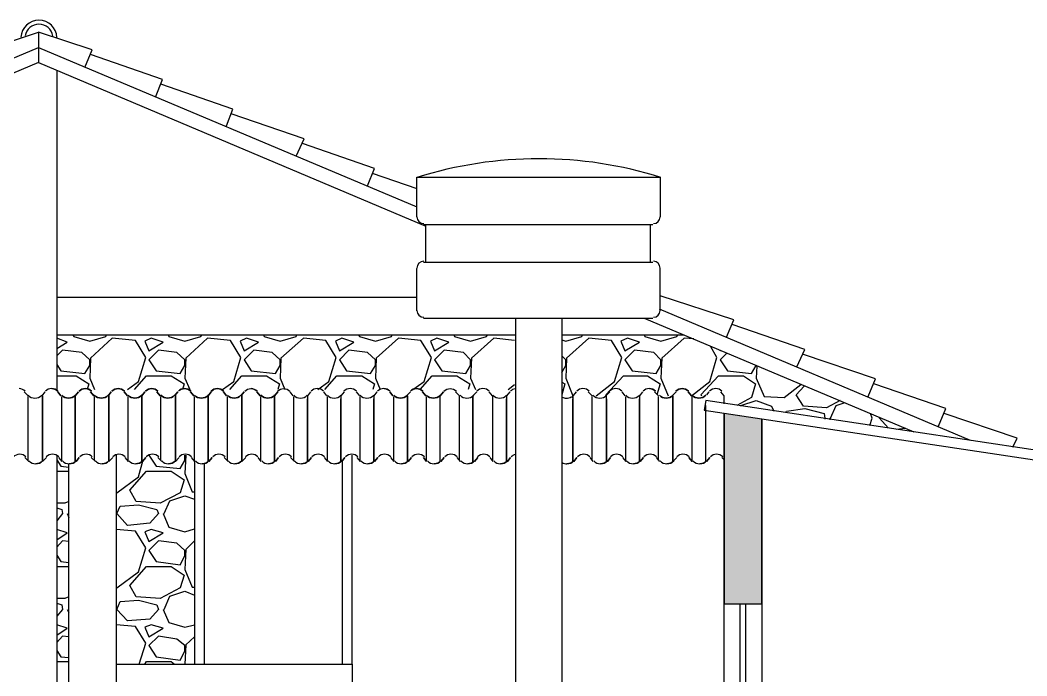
# Model space of a CAD drawing. Header units: millimetres. Extents: x -83523 to -66579, y -10485 to -2954.
# Drawn here: x -77650 to -72279, y -6448 to -2954 of the extents above; entities that cross this region are included whole.
import ezdxf

# ---------------------------------------------------------------- set-up
doc = ezdxf.new("R2010")
doc.units = ezdxf.units.MM
for name, color, linetype, lineweight in [('A-ALV-___-___-EXI', 250, 'Continuous', 35), ('A-BAS-___-___-EXI', 250, 'Continuous', 25), ('A-CDA-___-___-EXI', 250, 'Continuous', 25), ('A-COB-___-___-EXI', 250, 'Continuous', 25), ('A-PIL-___-___-EXI', 250, 'Continuous', 25), ('A-POR-___-___-EXI', 250, 'Continuous', 25)]:
    doc.layers.add(name, color=color, linetype=linetype, lineweight=lineweight)

msp = doc.modelspace()

# ---------------------------------------------------------------- hatches: boundary and pattern name
at = {"layer": 'A-ALV-___-___-EXI'}
h = msp.add_hatch(color=11, dxfattribs=at)
h.paths.add_polyline_path([(-69592, -7695.9), (-69592, -6893.5), (-69792.6, -6893.5), (-69792.6, -7695.9)])
h.paths.add_polyline_path([(-73894.3, -6065.4), (-73693.7, -6065.4), (-73693.7, -5079.5), (-73894.3, -5049.6)])
h.paths.add_polyline_path([(-69592, -5941.7), (-69592, -5694.1), (-69792.6, -5664.2), (-69792.6, -5941.7)])

# ---------------------------------------------------------------- linework, layer by layer
at = {"layer": 'A-ALV-___-___-EXI', "lineweight": 25}
for p, q in [((-74615.6, -4648.4), (-74735.1, -4755.1)), ((-74496.1, -4661.2), (-74615.6, -4648.4)), ((-74440.6, -4750.8), (-74496.1, -4661.2)), ((-74735.1, -4755.1), (-74739.4, -4861.8)), ((-74479, -4878.9), (-74440.6, -4750.8)), ((-74739.4, -4861.8), (-74701, -4955.7)), ((-74577.2, -4955.7), (-74479, -4878.9)), ((-75046.7, -4921.6), (-75012.5, -4896)), ((-72925.4, -5130.7), (-72976.6, -5135)), ((-77453.9, -5356.9), (-77389.9, -5356.9)), ((-77398.4, -5583.1), (-77389.9, -5604.5)), ((-77389.9, -5583.1), (-77389.9, -5578.9)), ((-77453.9, -5864.8), (-77389.9, -5864.8)), ((-77398.4, -6095.3), (-77389.9, -6112.4)), ((-77389.9, -6095.3), (-77389.9, -6086.8)), ((-77453.9, -6372.7), (-77389.9, -6372.7)), ((-77138.1, -6385.5), (-75879, -6385.5))]:
    msp.add_line(p, q, dxfattribs=at)
at = {"layer": 'A-ALV-___-___-EXI'}
msp.add_line((-73693.7, -6065.4), (-73693.7, -5079.5), dxfattribs=at)
at = {"layer": 'A-ALV-___-___-EXI', "lineweight": 25}
for points in [[(-77453.9, -4703.9), (-77398.4, -4669.8), (-77453.9, -4648.4)], [(-77368.6, -4631.3), (-77364.3, -4639.9), (-77278.9, -4665.5), (-77193.6, -4639.9), (-77189.3, -4631.3)], [(-77078.3, -4921.6), (-77018.6, -4878.9), (-76980.2, -4750.8), (-77035.6, -4661.2), (-77159.4, -4648.4), (-77274.7, -4755.1), (-77278.9, -4861.8), (-77253.3, -4921.6)], [(-76860.6, -4631.3), (-76856.4, -4639.9), (-76771, -4665.5), (-76685.7, -4639.9), (-76681.4, -4631.3)], [(-76570.4, -4921.6), (-76510.7, -4878.9), (-76472.2, -4750.8), (-76527.7, -4661.2), (-76651.5, -4648.4), (-76766.7, -4755.1), (-76771, -4861.8), (-76745.4, -4921.6)], [(-76352.7, -4631.3), (-76348.5, -4639.9), (-76263.1, -4665.5), (-76177.7, -4639.9), (-76173.5, -4631.3)], [(-76062.5, -4921.6), (-76002.7, -4878.9), (-75964.3, -4750.8), (-76019.8, -4661.2), (-76139.3, -4648.4), (-76258.8, -4755.1), (-76263.1, -4861.8), (-76237.5, -4921.6)], [(-75844.8, -4631.3), (-75840.6, -4639.9), (-75755.2, -4665.5), (-75669.8, -4639.9), (-75665.6, -4631.3)], [(-75554.6, -4921.6), (-75494.8, -4878.9), (-75456.4, -4750.8), (-75511.9, -4661.2), (-75631.4, -4648.4), (-75750.9, -4755.1), (-75755.2, -4861.8), (-75729.6, -4921.6)], [(-75336.9, -4631.3), (-75332.6, -4639.9), (-75247.3, -4665.5), (-75161.9, -4639.9), (-75157.7, -4631.3)], [(-75012.5, -4661.2), (-75123.5, -4648.4), (-75243, -4755.1), (-75247.3, -4861.8), (-75221.7, -4921.6)], [(-74760.7, -4656.9), (-74739.4, -4665.5), (-74654, -4639.9), (-74649.7, -4631.3)], [(-74321.1, -4631.3), (-74316.8, -4639.9), (-74231.5, -4665.5), (-74146.1, -4639.9), (-74141.8, -4631.3)], [(-74056.5, -4652.7), (-74107.7, -4648.4), (-74227.2, -4755.1), (-74231.5, -4861.8), (-74193, -4955.7)], [(-77453.9, -4789.3), (-77432.6, -4823.4), (-77304.5, -4836.2), (-77278.9, -4793.5), (-77278.9, -4763.7), (-77321.6, -4725.2), (-77424, -4712.4), (-77453.9, -4742.3)], [(-74069.3, -4955.7), (-74086.3, -4934.4), (-74069.3, -4955.7), (-73971.1, -4878.9), (-73932.7, -4750.8), (-73966.9, -4690.9)], [(-74760.7, -4831.9), (-74739.4, -4793.5), (-74739.4, -4763.7), (-74760.7, -4742.3)], [(-73881.5, -4729.5), (-73915.6, -4763.7), (-73877.2, -4823.4), (-73749.2, -4836.2), (-73723.5, -4793.5)], [(-73719.3, -4797.8), (-73723.5, -4861.8), (-73680.9, -4960), (-73574.2, -4964.3), (-73484.5, -4896)], [(-77453.9, -4849), (-77351.5, -4849), (-77283.2, -4891.7), (-77291.7, -4921.6)], [(-77039.9, -4921.6), (-76975.9, -4849), (-76843.6, -4849), (-76775.3, -4891.7), (-76783.8, -4921.6)], [(-76532, -4921.6), (-76468, -4849), (-76335.7, -4849), (-76267.4, -4891.7), (-76275.9, -4921.6)], [(-76024.1, -4921.6), (-75960.1, -4849), (-75827.8, -4849), (-75759.5, -4891.7), (-75768, -4921.6)], [(-75516.2, -4921.6), (-75452.2, -4849), (-75319.8, -4849), (-75251.6, -4891.7), (-75260.1, -4921.6)], [(-74760.7, -4883.2), (-74743.6, -4891.7), (-74760.7, -4951.4)], [(-74521.7, -4972.8), (-74521.7, -5305.7), (-74521.7, -4955.7), (-74526, -4951.4), (-74432.1, -4849), (-74304, -4849), (-74235.7, -4891.7), (-74252.8, -4951.4)], [(-74013.8, -4955.7), (-74018.1, -4951.4), (-73924.2, -4849), (-73791.8, -4849), (-73727.8, -4891.7), (-73749.2, -4964.3), (-73826, -5006.9)], [(-73275.4, -4981.3), (-73348, -5019.7), (-73471.7, -5011.2), (-73510.1, -4951.4), (-73467.5, -4904.5)], [(-73804.6, -5011.2), (-73804.6, -5006.9), (-73723.5, -4981.3), (-73642.5, -5011.2), (-73629.6, -5036.8)], [(-73326.6, -5075.2), (-73296.7, -5006.9), (-73254.1, -4994.1)], [(-73565.7, -5045.5), (-73561.4, -5036.8), (-73463.2, -5024), (-73360.8, -5049.6), (-73356.5, -5075.2), (-73356.5, -5079.5)], [(-73894.3, -6065.4), (-73894.3, -5049.6), (-73894.3, -6065.4), (-73693.7, -6065.4), (-73693.7, -5079.5), (-73894.3, -5049.6)], [(-73117.5, -5113.6), (-73104.7, -5075.2), (-73113.2, -5049.6)], [(-73019.3, -5126.4), (-73066.3, -5075.2), (-73066.3, -5071)], [(-77453.9, -5297.2), (-77432.6, -5331.3), (-77389.9, -5335.6)], [(-77138.1, -5472.2), (-77133.8, -5472.2), (-77018.6, -5386.8), (-76993, -5297.2)], [(-76963.1, -5271.6), (-76924.7, -5331.3), (-76796.6, -5344.1), (-76771, -5301.4), (-76771, -5271.6)], [(-76766.7, -5271.6), (-76771, -5369.7), (-76732.6, -5467.9), (-76719.8, -5467.9)], [(-77389.9, -5519.1), (-77411.2, -5527.7), (-77453.9, -5527.7)], [(-76882, -5583.1), (-76852.1, -5514.8), (-76771, -5489.2), (-76719.8, -5506.3)], [(-77453.9, -5553.3), (-77428.3, -5561.8), (-77424, -5583.1), (-77453.9, -5621.5)], [(-76886.3, -5583.1), (-76856.4, -5655.7), (-76771, -5681.3), (-76719.8, -5664.2)], [(-77453.9, -5724), (-77398.4, -5685.6), (-77453.9, -5668.5)], [(-77138.1, -5980.1), (-77133.8, -5980.1), (-77018.6, -5894.7), (-76980.2, -5766.7), (-77035.6, -5677), (-77138.1, -5668.5)], [(-77389.9, -5732.5), (-77424, -5728.3), (-77453.9, -5762.4)], [(-76719.8, -5728.3), (-76766.7, -5775.2), (-76771, -5881.9), (-76732.6, -5975.8), (-76719.8, -5975.8)], [(-77453.9, -5805.1), (-77432.6, -5839.2), (-77389.9, -5843.5)], [(-76882, -6095.3), (-76852.1, -6022.8), (-76771, -5997.1), (-76719.8, -6018.5)], [(-77389.9, -6027), (-77411.2, -6035.6), (-77453.9, -6035.6)], [(-77453.9, -6061.2), (-77428.3, -6069.7), (-77424, -6095.3), (-77453.9, -6129.5)], [(-76886.3, -6095.3), (-76856.4, -6163.6), (-76771, -6189.2), (-76719.8, -6176.4)], [(-77453.9, -6231.9), (-77398.4, -6193.5), (-77453.9, -6176.4)], [(-77014.3, -6385.5), (-76980.2, -6274.6), (-77035.6, -6184.9), (-77138.1, -6176.4)], [(-77389.9, -6240.4), (-77424, -6236.2), (-77453.9, -6270.3)], [(-76719.8, -6240.4), (-76766.7, -6283.1), (-76771, -6385.5)], [(-77453.9, -6313), (-77432.6, -6347.1), (-77389.9, -6351.4)], [(-76984.4, -6385.5), (-76975.9, -6372.7), (-76843.6, -6372.7), (-76826.5, -6385.5)]]:
    msp.add_lwpolyline(points, dxfattribs=at)
for points in [[(-76984.4, -4665.5), (-76963.1, -4716.7), (-76886.3, -4669.8), (-76950.3, -4648.4)], [(-76476.5, -4665.5), (-76455.2, -4716.7), (-76378.3, -4669.8), (-76442.4, -4648.4)], [(-75968.6, -4665.5), (-75947.3, -4716.7), (-75870.4, -4669.8), (-75934.5, -4648.4)], [(-75460.7, -4665.5), (-75439.3, -4716.7), (-75362.5, -4669.8), (-75426.5, -4648.4)], [(-74444.9, -4665.5), (-74423.5, -4716.7), (-74346.7, -4669.8), (-74410.7, -4648.4)], [(-76813.7, -4725.2), (-76911.9, -4712.4), (-76963.1, -4763.7), (-76924.7, -4823.4), (-76796.6, -4836.2), (-76771, -4793.5), (-76771, -4763.7)], [(-76305.8, -4725.2), (-76404, -4712.4), (-76455.2, -4763.7), (-76416.8, -4823.4), (-76288.7, -4836.2), (-76263.1, -4793.5), (-76263.1, -4763.7)], [(-75797.9, -4725.2), (-75896, -4712.4), (-75947.3, -4763.7), (-75908.8, -4823.4), (-75780.8, -4836.2), (-75755.2, -4793.5), (-75755.2, -4763.7)], [(-75285.7, -4725.2), (-75388.1, -4712.4), (-75439.3, -4763.7), (-75400.9, -4823.4), (-75272.9, -4836.2), (-75247.3, -4793.5), (-75247.3, -4763.7)], [(-74269.9, -4725.2), (-74372.3, -4712.4), (-74423.5, -4763.7), (-74385.1, -4823.4), (-74257.1, -4836.2), (-74231.5, -4793.5), (-74231.5, -4763.7)], [(-77065.5, -5459.4), (-76975.9, -5356.9), (-76843.6, -5356.9), (-76775.3, -5403.9), (-76796.6, -5472.2), (-76903.3, -5527.7), (-77031.4, -5519.1)], [(-77018.6, -5536.2), (-76920.4, -5561.8), (-76911.9, -5583.1), (-76958.8, -5634.4), (-77078.3, -5647.2), (-77133.8, -5583.1), (-77116.7, -5544.7)], [(-76984.4, -5681.3), (-76963.1, -5732.5), (-76886.3, -5685.6), (-76950.3, -5668.5)], [(-76813.7, -5741.1), (-76911.9, -5728.3), (-76963.1, -5779.5), (-76924.7, -5839.2), (-76796.6, -5856.3), (-76771, -5809.3), (-76771, -5779.5)], [(-77065.5, -5967.3), (-76975.9, -5864.8), (-76843.6, -5864.8), (-76775.3, -5911.8), (-76796.6, -5980.1), (-76903.3, -6035.6), (-77031.4, -6027)], [(-77018.6, -6044.1), (-76920.4, -6069.7), (-76911.9, -6095.3), (-76958.8, -6146.5), (-77078.3, -6155.1), (-77133.8, -6095.3), (-77116.7, -6052.6)], [(-76984.4, -6189.2), (-76963.1, -6240.4), (-76886.3, -6193.5), (-76950.3, -6176.4)], [(-76813.7, -6253.2), (-76911.9, -6236.2), (-76963.1, -6287.4), (-76924.7, -6347.1), (-76796.6, -6364.2), (-76771, -6317.3), (-76771, -6287.4)]]:
    msp.add_lwpolyline(points, close=True, dxfattribs=at)
at = {"layer": 'A-BAS-___-___-EXI'}
msp.add_lwpolyline([(-75879, -6385.5), (-75879, -7695.9), (-80522.7, -7973.3), (-82520.2, -7973.3), (-82520.2, -8173.9), (-83523.2, -8173.9), (-83523.2, -9226.9), (-66578.6, -9226.9), (-66578.6, -8826.9), (-69592, -8826.9), (-69592, -7695.9), (-75879, -7695.9)], dxfattribs=at)
at = {"layer": 'A-CDA-___-___-EXI', "lineweight": 25}
for p, q in [((-75499.1, -4042.3), (-74274.1, -4042.3)), ((-75486.3, -4242.9), (-75486.3, -4042.3)), ((-74286.9, -4242.9), (-74286.9, -4042.3)), ((-75533.2, -4503.3), (-75533.2, -4277.1)), ((-75499.1, -4242.9), (-74274.1, -4242.9)), ((-74235.7, -4503.3), (-74235.7, -4277.1)), ((-75499.1, -4541.7), (-74274.1, -4541.7)), ((-75008.3, -4541.7), (-75008.3, -7695.9)), ((-74760.7, -4541.7), (-74760.7, -7695.9))]:
    msp.add_line(p, q, dxfattribs=at)
msp.add_lwpolyline([(-75533.2, -4003.9), (-75533.2, -3790.5), (-74235.7, -3790.5), (-74235.7, -4003.9)], dxfattribs=at)
for points in [[(-74231.4, -3792.3), (-74655, -3659), (-75109.5, -3659), (-75533.2, -3792.3)], [(-75533.2, -4001.8), (-75533.2, -4021.8), (-75517, -4038.1), (-75497, -4038.1)], [(-74272, -4038.1), (-74252, -4038.1), (-74235.7, -4021.8), (-74235.7, -4001.8)], [(-75497, -4238.7), (-75517, -4238.7), (-75533.2, -4254.9), (-75533.2, -4274.9)], [(-74235.7, -4274.9), (-74235.7, -4254.9), (-74252, -4238.7), (-74272, -4238.7)], [(-75533.2, -4501.2), (-75533.2, -4521.2), (-75517, -4537.4), (-75497, -4537.4)], [(-74272, -4537.4), (-74252, -4537.4), (-74235.7, -4521.2), (-74235.7, -4501.2)]]:
    msp.add_open_spline(points, degree=3, dxfattribs=at)
at = {"layer": 'A-COB-___-___-EXI', "lineweight": 25}
for p, q in [((-77552.1, -3180.2), (-75486.3, -4050.9)), ((-75772.3, -3769.2), (-75533.2, -3850.3)), ((-77453.9, -4430.7), (-75533.2, -4430.7)), ((-72579.7, -5194.7), (-74240, -4494.8)), ((-74321.1, -4541.7), (-72882.7, -5147.8)), ((-77453.9, -4631.3), (-75008.3, -4631.3)), ((-74760.7, -4631.3), (-74107.7, -4631.3)), ((-77628.9, -4934.4), (-77607.6, -4955.7)), ((-77517.9, -4934.4), (-77535, -4955.7)), ((-77163.7, -4934.4), (-77180.8, -4955.7)), ((-77095.4, -4934.4), (-77078.3, -4955.7)), ((-76984.4, -4934.4), (-77001.5, -4955.7)), ((-76920.4, -4934.4), (-76903.3, -4955.7)), ((-76809.4, -4934.4), (-76826.5, -4955.7)), ((-76741.1, -4934.4), (-76724.1, -4955.7)), ((-76647.2, -4955.7), (-76630.2, -4934.4)), ((-76211.9, -4934.4), (-76194.8, -4955.7)), ((-76032.6, -4934.4), (-76015.5, -4955.7)), ((-75857.6, -4934.4), (-75840.6, -4955.7)), ((-75149.1, -4934.4), (-75132, -4955.7)), ((-74683.9, -4934.4), (-74709.5, -4964.3)), ((-74619.9, -4934.4), (-74598.5, -4955.7)), ((-74504.6, -4934.4), (-74526, -4955.7)), ((-74440.6, -4934.4), (-74423.5, -4955.7)), ((-73975.4, -4934.4), (-73988.2, -4951.4)), ((-77607.6, -5301.4), (-77607.6, -4960)), ((-77530.7, -4955.7), (-77530.7, -5305.7)), ((-77428.3, -5301.4), (-77428.3, -4960)), ((-77355.8, -5305.7), (-77355.8, -4955.7)), ((-77253.3, -5301.4), (-77253.3, -4960)), ((-77074.1, -5301.4), (-77074.1, -4960)), ((-76899.1, -5301.4), (-76899.1, -4960)), ((-76719.8, -5301.4), (-76719.8, -4960)), ((-76544.8, -5301.4), (-76544.8, -4960)), ((-76365.5, -5301.4), (-76365.5, -4960)), ((-76190.5, -5301.4), (-76190.5, -4960)), ((-76011.3, -5301.4), (-76011.3, -4960)), ((-75836.3, -5301.4), (-75836.3, -4960)), ((-75657, -5301.4), (-75657, -4960)), ((-75482, -5301.4), (-75482, -4960)), ((-75409.5, -5305.7), (-75409.5, -4955.7)), ((-75127.8, -5301.4), (-75127.8, -4955.7)), ((-74701, -4955.7), (-74701, -5305.7)), ((-74701, -5305.7), (-74701, -4972.8)), ((-74598.5, -5301.4), (-74598.5, -4960)), ((-74419.3, -5301.4), (-74419.3, -4960)), ((-74244.3, -5301.4), (-74244.3, -4960)), ((-74065, -5301.4), (-74065, -4960)), ((-73992.4, -5305.7), (-73992.4, -5006.9)), ((-73330.9, -5075.2), (-73330.9, -5083.8)), ((-77624.6, -5284.4), (-77603.3, -5305.7)), ((-77445.4, -5284.4), (-77428.3, -5305.7)), ((-77270.4, -5284.4), (-77249, -5305.7)), ((-77091.1, -5284.4), (-77074.1, -5305.7)), ((-76916.1, -5284.4), (-76894.8, -5305.7)), ((-76561.9, -5284.4), (-76540.5, -5305.7)), ((-76382.6, -5284.4), (-76365.5, -5305.7)), ((-76207.6, -5284.4), (-76186.3, -5305.7)), ((-76028.4, -5284.4), (-76011.3, -5305.7)), ((-75853.4, -5284.4), (-75836.3, -5305.7)), ((-75674.1, -5284.4), (-75657, -5305.7)), ((-75319.8, -5284.4), (-75302.8, -5305.7)), ((-75144.8, -5284.4), (-75127.8, -5305.7)), ((-74611.3, -5284.4), (-74594.3, -5305.7)), ((-74436.3, -5284.4), (-74419.3, -5305.7)), ((-74257.1, -5284.4), (-74240, -5305.7)), ((-73907.1, -5284.4), (-73894.3, -5297.2))]:
    msp.add_line(p, q, dxfattribs=at)
for points in [[(-77799.6, -3205.8), (-77838.1, -3111.9), (-77552.1, -3018), (-77552.1, -3099.1), (-77552.1, -3180.2), (-81192.8, -4716.7), (-81222.7, -4644.1)], [(-77304.5, -3205.8), (-77266.1, -3111.9), (-77552.1, -3018)], [(-80842.8, -4413.7), (-81261.1, -4550.2), (-81222.7, -4644.1), (-77552.1, -3099.1), (-75533.2, -3948.4)], [(-76928.9, -3363.7), (-76890.5, -3269.8), (-77274.7, -3137.5)], [(-76549.1, -3517.4), (-76514.9, -3427.7), (-76899.1, -3295.4)], [(-76177.7, -3679.5), (-76135.1, -3585.6), (-76523.5, -3453.3)], [(-75797.9, -3837.5), (-75759.5, -3743.6), (-76143.6, -3611.3)], [(-73881.5, -4644.1), (-73843.1, -4550.2), (-74235.7, -4422.2)], [(-73505.9, -4802.1), (-73463.2, -4708.2), (-73851.6, -4575.9)], [(-73915.6, -4712.6), (-73915.6, -4716.7), (-73911.3, -4712.4)], [(-73126, -4960), (-73087.6, -4866.1), (-73476, -4733.8)], [(-77274.7, -4934.4), (-77257.6, -4955.7), (-77274.7, -4934.4), (-77253.3, -4955.7)], [(-76293, -4955.7), (-76275.9, -4934.4), (-76293, -4955.7), (-76293, -5305.7), (-76293, -4951.4)], [(-76100.9, -4934.4), (-76118, -4955.7), (-76118, -5305.7), (-76118, -4972.8)], [(-75921.7, -4934.4), (-75938.7, -4955.7), (-75938.7, -5305.7), (-75938.7, -4972.8)], [(-75746.7, -4934.4), (-75763.7, -4955.7), (-75763.7, -5305.7), (-75763.7, -4972.8)], [(-75307, -5301.4), (-75307, -4955.7), (-75328.4, -4934.4)], [(-75234.5, -4955.7), (-75234.5, -5310), (-75234.5, -4955.7), (-75213.1, -4934.4)], [(-75038.1, -4934.4), (-75055.2, -4955.7), (-75055.2, -5310), (-75055.2, -4972.8)], [(-74329.6, -4934.4), (-74346.7, -4955.7), (-74346.7, -5305.7), (-74346.7, -4972.8)], [(-73894.3, -4998.4), (-73894.3, -4968.5), (-73894.3, -4955.7), (-73911.3, -4934.4)], [(-72750.4, -5117.9), (-72712, -5024), (-73096.1, -4891.7)], [(-72353.5, -5228.9), (-72332.1, -5181.9), (-72720.5, -5049.6)]]:
    msp.add_lwpolyline(points, dxfattribs=at)
for points in [[(-77449.7, -4934.4), (-77432.6, -4955.7)], [(-77338.7, -4934.4), (-77355.8, -4955.7)], [(-77163.7, -4934.4), (-77180.8, -4955.7)], [(-77095.4, -4934.4), (-77078.3, -4955.7)], [(-76984.4, -4934.4), (-77001.5, -4955.7)], [(-76920.4, -4934.4), (-76903.3, -4955.7)], [(-76809.4, -4934.4), (-76826.5, -4955.7)], [(-76741.1, -4934.4), (-76724.1, -4955.7)], [(-76647.2, -4955.7), (-76630.2, -4934.4)], [(-76566.1, -4934.4), (-76549.1, -4955.7)], [(-76455.2, -4934.4), (-76472.2, -4955.7)], [(-76386.9, -4934.4), (-76369.8, -4955.7)], [(-75678.4, -4934.4), (-75661.3, -4955.7)], [(-75567.4, -4934.4), (-75588.7, -4955.7)], [(-75503.4, -4934.4), (-75486.3, -4955.7)], [(-75392.4, -4934.4), (-75409.5, -4955.7)], [(-74265.6, -4934.4), (-74244.3, -4955.7)], [(-74150.4, -4934.4), (-74171.7, -4955.7)], [(-77530.7, -4955.7), (-77530.7, -5305.7)], [(-77355.8, -5305.7), (-77355.8, -4955.7)], [(-77176.5, -5305.7), (-77155.1, -5284.4), (-77176.5, -5305.7), (-77176.5, -4951.4)], [(-77001.5, -5305.7), (-77001.5, -4951.4)], [(-76822.2, -5305.7), (-76800.9, -5284.4), (-76822.2, -5305.7), (-76822.2, -4951.4)], [(-76647.2, -5305.7), (-76647.2, -4951.4)], [(-76468, -5305.7), (-76446.6, -5284.4), (-76468, -5305.7), (-76468, -4951.4)], [(-75584.5, -5305.7), (-75584.5, -4955.7)], [(-74167.4, -5305.7), (-74146.1, -5284.4), (-74167.4, -5305.7), (-74167.4, -4955.7)], [(-69399.9, -5724), (-69391.4, -5672.8), (-73992.4, -4981.3), (-74001, -5032.5)], [(-77509.4, -5284.4), (-77530.7, -5305.7)], [(-77334.4, -5284.4), (-77351.5, -5305.7)], [(-76980.2, -5284.4), (-76997.2, -5305.7)], [(-76625.9, -5284.4), (-76643, -5305.7)], [(-76271.6, -5284.4), (-76288.7, -5305.7)], [(-76096.6, -5284.4), (-76113.7, -5305.7)], [(-75917.4, -5284.4), (-75934.5, -5305.7)], [(-75742.4, -5284.4), (-75759.5, -5305.7)], [(-75563.1, -5284.4), (-75580.2, -5305.7)], [(-75499.1, -5284.4), (-75482, -5305.7)], [(-75388.1, -5284.4), (-75405.2, -5305.7)], [(-75208.9, -5284.4), (-75225.9, -5305.7)], [(-75033.9, -5284.4), (-75050.9, -5305.7)], [(-74679.6, -5284.4), (-74696.7, -5305.7)], [(-74500.4, -5284.4), (-74517.4, -5305.7)], [(-74325.4, -5284.4), (-74342.4, -5305.7)], [(-74082.1, -5284.4), (-74065, -5305.7)], [(-73971.1, -5284.4), (-73988.2, -5305.7)]]:
    msp.add_lwpolyline(points, close=True, dxfattribs=at)
for points, knots in [([(-77454.1, -3045.6), (-77456.4, -2994.4), (-77498.5, -2954.2), (-77549.6, -2954), (-77600.8, -2953.8), (-77643.1, -2993.8), (-77645.9, -3044.8)], [0, 0, 0, 0, 1, 1, 1, 2, 2, 2, 2]), ([(-77476.2, -3038.3), (-77481.9, -3002.2), (-77513, -2975.5), (-77549.6, -2975.3), (-77586.2, -2975.1), (-77617.6, -3001.5), (-77623.6, -3037.6)], [0, 0, 0, 0, 1, 1, 1, 2, 2, 2, 2]), ([(-77480.3, -4917.3), (-77468.2, -4917.7), (-77456.8, -4923), (-77448.6, -4931.9), (-77457.1, -4922.6), (-77469.1, -4917.3), (-77481.7, -4917.3), (-77494.3, -4917.3), (-77506.3, -4922.6), (-77514.7, -4931.9)], [0, 0, 0, 0, 1, 1, 1, 2, 2, 2, 3, 3, 3, 3]), ([(-77301, -4917.3), (-77288.9, -4917.7), (-77277.5, -4923), (-77269.3, -4931.9), (-77277.9, -4922.6), (-77289.9, -4917.3), (-77302.4, -4917.3), (-77315, -4917.3), (-77327, -4922.6), (-77335.5, -4931.9), (-77327, -4922.6), (-77315, -4917.3), (-77302.4, -4917.3)], [0, 0, 0, 0, 1, 1, 1, 2, 2, 2, 3, 3, 3, 4, 4, 4, 4]), ([(-77094.3, -4931.9), (-77102.9, -4922.6), (-77114.9, -4917.3), (-77127.4, -4917.3), (-77140, -4917.3), (-77152, -4922.6), (-77160.5, -4931.9), (-77152, -4922.6), (-77140, -4917.3), (-77127.4, -4917.3), (-77114.9, -4917.3), (-77102.9, -4922.6), (-77094.3, -4931.9), (-77102.9, -4922.6), (-77114.9, -4917.3), (-77127.4, -4917.3), (-77140, -4917.3), (-77152, -4922.6), (-77160.5, -4931.9)], [0, 0, 0, 0, 1, 1, 1, 2, 2, 2, 3, 3, 3, 4, 4, 4, 5, 5, 5, 6, 6, 6, 6]), ([(-76915.1, -4931.9), (-76923.6, -4922.6), (-76935.6, -4917.3), (-76948.1, -4917.3), (-76960.7, -4917.3), (-76972.7, -4922.6), (-76981.2, -4931.9), (-76972.7, -4922.6), (-76960.7, -4917.3), (-76948.1, -4917.3), (-76935.6, -4917.3), (-76923.6, -4922.6), (-76915.1, -4931.9), (-76923.6, -4922.6), (-76935.6, -4917.3), (-76948.1, -4917.3), (-76960.7, -4917.3), (-76972.7, -4922.6), (-76981.2, -4931.9)], [0, 0, 0, 0, 1, 1, 1, 2, 2, 2, 3, 3, 3, 4, 4, 4, 5, 5, 5, 6, 6, 6, 6]), ([(-76740.1, -4931.9), (-76748.6, -4922.6), (-76760.6, -4917.3), (-76773.1, -4917.3), (-76785.7, -4917.3), (-76797.8, -4922.6), (-76806.2, -4931.9), (-76797.8, -4922.6), (-76785.7, -4917.3), (-76773.1, -4917.3), (-76760.6, -4917.3), (-76748.6, -4922.6), (-76740.1, -4931.9), (-76748.6, -4922.6), (-76760.6, -4917.3), (-76773.1, -4917.3), (-76785.7, -4917.3), (-76797.8, -4922.6), (-76806.2, -4931.9)], [0, 0, 0, 0, 1, 1, 1, 2, 2, 2, 3, 3, 3, 4, 4, 4, 5, 5, 5, 6, 6, 6, 6]), ([(-76631.2, -4931.9), (-76622.8, -4922.6), (-76610.8, -4917.3), (-76598.2, -4917.3), (-76585.6, -4917.3), (-76573.6, -4922.6), (-76565.1, -4931.9), (-76573.6, -4922.6), (-76585.6, -4917.3), (-76598.2, -4917.3), (-76610.8, -4917.3), (-76622.8, -4922.6), (-76631.2, -4931.9)], [0, 0, 0, 0, 1, 1, 1, 2, 2, 2, 3, 3, 3, 4, 4, 4, 4]), ([(-76444.9, -4925.6), (-76447.5, -4927.4), (-76449.8, -4929.5), (-76452, -4931.9), (-76443.5, -4922.6), (-76431.5, -4917.3), (-76418.9, -4917.3), (-76406.4, -4917.3), (-76394.4, -4922.6), (-76385.8, -4931.9), (-76394, -4923), (-76405.4, -4917.7), (-76417.5, -4917.3)], [0, 0, 0, 0, 1, 1, 1, 2, 2, 2, 3, 3, 3, 4, 4, 4, 4]), ([(-76269.9, -4925.6), (-76272.5, -4927.4), (-76274.8, -4929.5), (-76277, -4931.9), (-76268.5, -4922.6), (-76256.5, -4917.3), (-76243.9, -4917.3), (-76231.4, -4917.3), (-76219.4, -4922.6), (-76210.8, -4931.9)], [0, 0, 0, 0, 1, 1, 1, 2, 2, 2, 3, 3, 3, 3]), ([(-76031.6, -4931.9), (-76040.1, -4922.6), (-76052.1, -4917.3), (-76064.6, -4917.3), (-76077.2, -4917.3), (-76089.2, -4922.6), (-76097.7, -4931.9)], [0, 0, 0, 0, 1, 1, 1, 2, 2, 2, 2]), ([(-75856.6, -4931.9), (-75865.1, -4922.6), (-75877.1, -4917.3), (-75889.6, -4917.3), (-75902.2, -4917.3), (-75914.2, -4922.6), (-75922.7, -4931.9)], [0, 0, 0, 0, 1, 1, 1, 2, 2, 2, 2]), ([(-75709, -4917.3), (-75696.9, -4917.7), (-75685.5, -4923), (-75677.3, -4931.9), (-75685.8, -4922.6), (-75697.8, -4917.3), (-75710.4, -4917.3), (-75723, -4917.3), (-75735, -4922.6), (-75743.5, -4931.9)], [0, 0, 0, 0, 1, 1, 1, 2, 2, 2, 3, 3, 3, 3]), ([(-75568.5, -4931.9), (-75560, -4922.6), (-75548, -4917.3), (-75535.4, -4917.3), (-75522.9, -4917.3), (-75510.8, -4922.6), (-75502.3, -4931.9), (-75510.8, -4922.6), (-75522.9, -4917.3), (-75535.4, -4917.3), (-75548, -4917.3), (-75560, -4922.6), (-75568.5, -4931.9)], [0, 0, 0, 0, 1, 1, 1, 2, 2, 2, 3, 3, 3, 4, 4, 4, 4]), ([(-75382.1, -4925.6), (-75384.7, -4927.4), (-75387.1, -4929.5), (-75389.2, -4931.9), (-75380.7, -4922.6), (-75368.7, -4917.3), (-75356.1, -4917.3), (-75343.6, -4917.3), (-75331.6, -4922.6), (-75323, -4931.9)], [0, 0, 0, 0, 1, 1, 1, 2, 2, 2, 3, 3, 3, 3]), ([(-75148.1, -4931.9), (-75156.6, -4922.6), (-75168.6, -4917.3), (-75181.1, -4917.3), (-75193.7, -4917.3), (-75205.7, -4922.6), (-75214.2, -4931.9)], [0, 0, 0, 0, 1, 1, 1, 2, 2, 2, 2]), ([(-74614.5, -4931.9), (-74623.1, -4922.6), (-74635.1, -4917.3), (-74647.6, -4917.3), (-74660.2, -4917.3), (-74672.2, -4922.6), (-74680.7, -4931.9)], [0, 0, 0, 0, 1, 1, 1, 2, 2, 2, 2]), ([(-74439.5, -4931.9), (-74448.1, -4922.6), (-74460.1, -4917.3), (-74472.6, -4917.3), (-74485.2, -4917.3), (-74497.2, -4922.6), (-74505.7, -4931.9)], [0, 0, 0, 0, 1, 1, 1, 2, 2, 2, 2]), ([(-74291.9, -4917.3), (-74279.9, -4917.7), (-74268.5, -4923), (-74260.3, -4931.9), (-74268.8, -4922.6), (-74280.8, -4917.3), (-74293.3, -4917.3), (-74305.9, -4917.3), (-74317.9, -4922.6), (-74326.4, -4931.9)], [0, 0, 0, 0, 1, 1, 1, 2, 2, 2, 3, 3, 3, 3]), ([(-74151.4, -4931.9), (-74143, -4922.6), (-74131, -4917.3), (-74118.4, -4917.3), (-74105.8, -4917.3), (-74093.8, -4922.6), (-74085.3, -4931.9), (-74093.8, -4922.6), (-74105.8, -4917.3), (-74118.4, -4917.3), (-74131, -4917.3), (-74143, -4922.6), (-74151.4, -4931.9)], [0, 0, 0, 0, 1, 1, 1, 2, 2, 2, 3, 3, 3, 4, 4, 4, 4]), ([(-73906, -4931.9), (-73914.6, -4922.6), (-73926.6, -4917.3), (-73939.1, -4917.3), (-73951.7, -4917.3), (-73963.7, -4922.6), (-73972.2, -4931.9)], [0, 0, 0, 0, 1, 1, 1, 2, 2, 2, 2]), ([(-77607.5, -4952.6), (-77598.2, -4962.7), (-77585.1, -4968.5), (-77571.3, -4968.5), (-77557.6, -4968.5), (-77544.4, -4962.7), (-77535.1, -4952.6)], [0, 0, 0, 0, 1, 1, 1, 2, 2, 2, 2]), ([(-77355.8, -4952.6), (-77365.2, -4962.7), (-77378.3, -4968.5), (-77392, -4968.5), (-77405.8, -4968.5), (-77419, -4962.7), (-77428.2, -4952.6), (-77419, -4962.7), (-77405.8, -4968.5), (-77392, -4968.5), (-77378.3, -4968.5), (-77365.2, -4962.7), (-77355.8, -4952.6)], [0, 0, 0, 0, 1, 1, 1, 2, 2, 2, 3, 3, 3, 4, 4, 4, 4]), ([(-77253.2, -4952.6), (-77244, -4962.7), (-77230.8, -4968.5), (-77217, -4968.5), (-77230.8, -4968.5), (-77244, -4962.7), (-77253.2, -4952.6), (-77244, -4962.7), (-77230.8, -4968.5), (-77217, -4968.5), (-77203.3, -4968.5), (-77190.2, -4962.7), (-77180.8, -4952.6), (-77190.2, -4962.7), (-77203.3, -4968.5), (-77217, -4968.5), (-77203.3, -4968.5), (-77190.2, -4962.7), (-77180.8, -4952.6)], [0, 0, 0, 0, 1, 1, 1, 2, 2, 2, 3, 3, 3, 4, 4, 4, 5, 5, 5, 6, 6, 6, 6]), ([(-77001.5, -4952.5), (-77010.9, -4962.7), (-77024, -4968.5), (-77037.8, -4968.5), (-77051.6, -4968.5), (-77064.7, -4962.7), (-77074, -4952.6), (-77064.7, -4962.7), (-77051.6, -4968.5), (-77037.8, -4968.5), (-77024, -4968.5), (-77010.9, -4962.7), (-77001.5, -4952.5), (-77010.9, -4962.7), (-77024, -4968.5), (-77037.8, -4968.5), (-77051.6, -4968.5), (-77064.7, -4962.7), (-77074, -4952.6)], [0, 0, 0, 0, 1, 1, 1, 2, 2, 2, 3, 3, 3, 4, 4, 4, 5, 5, 5, 6, 6, 6, 6]), ([(-76826.6, -4952.6), (-76835.9, -4962.7), (-76849, -4968.5), (-76862.8, -4968.5), (-76876.6, -4968.5), (-76889.7, -4962.7), (-76899, -4952.6), (-76889.7, -4962.7), (-76876.6, -4968.5), (-76862.8, -4968.5), (-76849, -4968.5), (-76835.9, -4962.7), (-76826.6, -4952.6), (-76835.9, -4962.7), (-76849, -4968.5), (-76862.8, -4968.5), (-76876.6, -4968.5), (-76889.7, -4962.7), (-76899, -4952.6)], [0, 0, 0, 0, 1, 1, 1, 2, 2, 2, 3, 3, 3, 4, 4, 4, 5, 5, 5, 6, 6, 6, 6]), ([(-76647.2, -4952.5), (-76656.6, -4962.7), (-76669.7, -4968.5), (-76683.5, -4968.5), (-76697.3, -4968.5), (-76710.5, -4962.7), (-76719.7, -4952.6), (-76710.5, -4962.7), (-76697.3, -4968.5), (-76683.5, -4968.5), (-76669.7, -4968.5), (-76656.6, -4962.7), (-76647.2, -4952.5), (-76656.6, -4962.7), (-76669.7, -4968.5), (-76683.5, -4968.5), (-76697.3, -4968.5), (-76710.5, -4962.7), (-76719.7, -4952.6)], [0, 0, 0, 0, 1, 1, 1, 2, 2, 2, 3, 3, 3, 4, 4, 4, 5, 5, 5, 6, 6, 6, 6]), ([(-76508.5, -4968.5), (-76522.3, -4968.5), (-76535.5, -4962.7), (-76544.7, -4952.6), (-76535.5, -4962.7), (-76522.3, -4968.5), (-76508.5, -4968.5), (-76494.8, -4968.5), (-76481.7, -4962.7), (-76472.3, -4952.6), (-76481.7, -4962.7), (-76494.8, -4968.5), (-76508.5, -4968.5)], [0, 0, 0, 0, 1, 1, 1, 2, 2, 2, 3, 3, 3, 4, 4, 4, 4]), ([(-76293, -4952.5), (-76302.3, -4962.7), (-76315.5, -4968.5), (-76329.3, -4968.5), (-76343.1, -4968.5), (-76356.2, -4962.7), (-76365.5, -4952.6), (-76356.2, -4962.7), (-76343.1, -4968.5), (-76329.3, -4968.5), (-76315.5, -4968.5), (-76302.3, -4962.7), (-76293, -4952.5)], [0, 0, 0, 0, 1, 1, 1, 2, 2, 2, 3, 3, 3, 4, 4, 4, 4]), ([(-76190.5, -4952.6), (-76181.2, -4962.7), (-76168.1, -4968.5), (-76154.3, -4968.5), (-76140.5, -4968.5), (-76127.4, -4962.7), (-76118.1, -4952.6)], [0, 0, 0, 0, 1, 1, 1, 2, 2, 2, 2]), ([(-76011.2, -4952.6), (-76001.9, -4962.7), (-75988.8, -4968.5), (-75975, -4968.5), (-75961.3, -4968.5), (-75948.1, -4962.7), (-75938.8, -4952.6)], [0, 0, 0, 0, 1, 1, 1, 2, 2, 2, 2]), ([(-75836.2, -4952.6), (-75826.9, -4962.7), (-75813.8, -4968.5), (-75800, -4968.5), (-75786.3, -4968.5), (-75773.1, -4962.7), (-75763.8, -4952.6)], [0, 0, 0, 0, 1, 1, 1, 2, 2, 2, 2]), ([(-75584.5, -4952.6), (-75593.9, -4962.7), (-75607, -4968.5), (-75620.7, -4968.5), (-75634.6, -4968.5), (-75647.7, -4962.7), (-75657, -4952.6), (-75647.7, -4962.7), (-75634.6, -4968.5), (-75620.7, -4968.5), (-75607, -4968.5), (-75593.9, -4962.7), (-75584.5, -4952.6)], [0, 0, 0, 0, 1, 1, 1, 2, 2, 2, 3, 3, 3, 4, 4, 4, 4]), ([(-75445.8, -4968.5), (-75459.6, -4968.5), (-75472.7, -4962.7), (-75482, -4952.6), (-75472.7, -4962.7), (-75459.6, -4968.5), (-75445.8, -4968.5), (-75432, -4968.5), (-75418.9, -4962.7), (-75409.5, -4952.6), (-75418.9, -4962.7), (-75432, -4968.5), (-75445.8, -4968.5)], [0, 0, 0, 0, 1, 1, 1, 2, 2, 2, 3, 3, 3, 4, 4, 4, 4]), ([(-75302.7, -4952.6), (-75293.4, -4962.7), (-75280.3, -4968.5), (-75266.5, -4968.5), (-75252.7, -4968.5), (-75239.6, -4962.7), (-75230.3, -4952.6)], [0, 0, 0, 0, 1, 1, 1, 2, 2, 2, 2]), ([(-75127.7, -4952.6), (-75118.4, -4962.7), (-75105.3, -4968.5), (-75091.5, -4968.5), (-75077.8, -4968.5), (-75064.6, -4962.7), (-75055.3, -4952.6)], [0, 0, 0, 0, 1, 1, 1, 2, 2, 2, 2]), ([(-74758.7, -4963.6), (-74752, -4966.8), (-74744.7, -4968.5), (-74737.2, -4968.5), (-74727.8, -4968.5), (-74718.5, -4965.8), (-74710.6, -4960.7)], [0, 0, 0, 0, 1, 1, 1, 2, 2, 2, 2]), ([(-74594.2, -4952.6), (-74584.9, -4962.7), (-74571.8, -4968.5), (-74558, -4968.5), (-74544.2, -4968.5), (-74531.1, -4962.7), (-74521.8, -4952.6)], [0, 0, 0, 0, 1, 1, 1, 2, 2, 2, 2]), ([(-74419.2, -4952.6), (-74409.9, -4962.7), (-74396.8, -4968.5), (-74383, -4968.5), (-74369.2, -4968.5), (-74356.1, -4962.7), (-74346.8, -4952.6)], [0, 0, 0, 0, 1, 1, 1, 2, 2, 2, 2]), ([(-74167.5, -4952.6), (-74176.8, -4962.7), (-74190, -4968.5), (-74203.7, -4968.5), (-74217.5, -4968.5), (-74230.7, -4962.7), (-74239.9, -4952.6), (-74230.7, -4962.7), (-74217.5, -4968.5), (-74203.7, -4968.5), (-74190, -4968.5), (-74176.8, -4962.7), (-74167.5, -4952.6)], [0, 0, 0, 0, 1, 1, 1, 2, 2, 2, 3, 3, 3, 4, 4, 4, 4]), ([(-74028.7, -4968.5), (-74042.5, -4968.5), (-74055.7, -4962.7), (-74064.9, -4952.6), (-74055.7, -4962.7), (-74042.5, -4968.5), (-74028.7, -4968.5), (-74015, -4968.5), (-74001.8, -4962.7), (-73992.5, -4952.6), (-74001.8, -4962.7), (-74015, -4968.5), (-74028.7, -4968.5)], [0, 0, 0, 0, 1, 1, 1, 2, 2, 2, 3, 3, 3, 4, 4, 4, 4]), ([(-77619.3, -5281.8), (-77627.9, -5272.6), (-77639.9, -5267.3), (-77652.4, -5267.3), (-77665.7, -5267.3), (-77678.2, -5273.2), (-77686.7, -5283.2)], [0, 0, 0, 0, 1, 1, 1, 2, 2, 2, 2]), ([(-77603.2, -5302.6), (-77594, -5312.7), (-77580.8, -5318.5), (-77567, -5318.5), (-77553.3, -5318.5), (-77540.1, -5312.7), (-77530.7, -5302.5), (-77540.1, -5312.7), (-77553.3, -5318.5), (-77567, -5318.5)], [0, 0, 0, 0, 1, 1, 1, 2, 2, 2, 3, 3, 3, 3]), ([(-77444.3, -5281.8), (-77452.9, -5272.6), (-77464.9, -5267.3), (-77477.4, -5267.3), (-77490, -5267.3), (-77502, -5272.6), (-77510.5, -5281.8)], [0, 0, 0, 0, 1, 1, 1, 2, 2, 2, 2]), ([(-77424, -5302.6), (-77414.7, -5312.7), (-77401.6, -5318.5), (-77387.8, -5318.5), (-77374, -5318.5), (-77360.9, -5312.7), (-77351.6, -5302.6), (-77360.9, -5312.7), (-77374, -5318.5), (-77387.8, -5318.5)], [0, 0, 0, 0, 1, 1, 1, 2, 2, 2, 3, 3, 3, 3]), ([(-77265.1, -5281.8), (-77273.6, -5272.6), (-77285.6, -5267.3), (-77298.1, -5267.3), (-77310.7, -5267.3), (-77322.7, -5272.6), (-77331.2, -5281.8)], [0, 0, 0, 0, 1, 1, 1, 2, 2, 2, 2]), ([(-77249, -5302.6), (-77239.7, -5312.7), (-77226.6, -5318.5), (-77212.8, -5318.5), (-77199, -5318.5), (-77185.8, -5312.7), (-77176.5, -5302.5), (-77185.8, -5312.7), (-77199, -5318.5), (-77212.8, -5318.5)], [0, 0, 0, 0, 1, 1, 1, 2, 2, 2, 3, 3, 3, 3]), ([(-77090.1, -5281.8), (-77098.6, -5272.6), (-77110.6, -5267.3), (-77123.1, -5267.3), (-77135.7, -5267.3), (-77147.7, -5272.6), (-77156.2, -5281.8)], [0, 0, 0, 0, 1, 1, 1, 2, 2, 2, 2]), ([(-77069.7, -5302.6), (-77060.4, -5312.7), (-77047.3, -5318.5), (-77033.5, -5318.5), (-77019.8, -5318.5), (-77006.6, -5312.7), (-76997.3, -5302.6), (-77006.6, -5312.7), (-77019.8, -5318.5), (-77033.5, -5318.5)], [0, 0, 0, 0, 1, 1, 1, 2, 2, 2, 3, 3, 3, 3]), ([(-76910.8, -5281.8), (-76919.3, -5272.6), (-76931.3, -5267.3), (-76943.9, -5267.3), (-76956.5, -5267.3), (-76968.5, -5272.6), (-76977, -5281.8)], [0, 0, 0, 0, 1, 1, 1, 2, 2, 2, 2]), ([(-76894.7, -5302.6), (-76885.5, -5312.7), (-76872.3, -5318.5), (-76858.5, -5318.5), (-76844.7, -5318.5), (-76831.6, -5312.7), (-76822.2, -5302.5), (-76831.6, -5312.7), (-76844.7, -5318.5), (-76858.5, -5318.5)], [0, 0, 0, 0, 1, 1, 1, 2, 2, 2, 3, 3, 3, 3]), ([(-76735.8, -5281.8), (-76744.3, -5272.6), (-76756.3, -5267.3), (-76768.9, -5267.3), (-76781.5, -5267.3), (-76793.5, -5272.6), (-76802, -5281.8)], [0, 0, 0, 0, 1, 1, 1, 2, 2, 2, 2]), ([(-76715.5, -5302.6), (-76706.2, -5312.7), (-76693.1, -5318.5), (-76679.2, -5318.5), (-76665.5, -5318.5), (-76652.4, -5312.7), (-76643, -5302.6), (-76652.4, -5312.7), (-76665.5, -5318.5), (-76679.2, -5318.5)], [0, 0, 0, 0, 1, 1, 1, 2, 2, 2, 3, 3, 3, 3]), ([(-76556.5, -5281.8), (-76565.1, -5272.6), (-76577.1, -5267.3), (-76589.6, -5267.3), (-76602.2, -5267.3), (-76614.2, -5272.6), (-76622.7, -5281.8)], [0, 0, 0, 0, 1, 1, 1, 2, 2, 2, 2]), ([(-76540.5, -5302.6), (-76531.2, -5312.7), (-76518.1, -5318.5), (-76504.3, -5318.5), (-76490.5, -5318.5), (-76477.3, -5312.7), (-76468, -5302.5), (-76477.3, -5312.7), (-76490.5, -5318.5), (-76504.3, -5318.5)], [0, 0, 0, 0, 1, 1, 1, 2, 2, 2, 3, 3, 3, 3]), ([(-76381.6, -5281.8), (-76390.1, -5272.6), (-76402.1, -5267.3), (-76414.6, -5267.3), (-76427.2, -5267.3), (-76439.2, -5272.6), (-76447.7, -5281.8)], [0, 0, 0, 0, 1, 1, 1, 2, 2, 2, 2]), ([(-76361.2, -5302.6), (-76351.9, -5312.7), (-76338.8, -5318.5), (-76325, -5318.5), (-76311.2, -5318.5), (-76298.1, -5312.7), (-76288.8, -5302.6), (-76298.1, -5312.7), (-76311.2, -5318.5), (-76325, -5318.5)], [0, 0, 0, 0, 1, 1, 1, 2, 2, 2, 3, 3, 3, 3]), ([(-76202.3, -5281.8), (-76210.8, -5272.6), (-76222.8, -5267.3), (-76235.4, -5267.3), (-76248, -5267.3), (-76260, -5272.6), (-76268.4, -5281.8)], [0, 0, 0, 0, 1, 1, 1, 2, 2, 2, 2]), ([(-76186.2, -5302.6), (-76176.9, -5312.7), (-76163.8, -5318.5), (-76150, -5318.5), (-76136.3, -5318.5), (-76123.1, -5312.7), (-76113.8, -5302.6), (-76123.1, -5312.7), (-76136.3, -5318.5), (-76150, -5318.5)], [0, 0, 0, 0, 1, 1, 1, 2, 2, 2, 3, 3, 3, 3]), ([(-76027.3, -5281.8), (-76035.8, -5272.6), (-76047.8, -5267.3), (-76060.4, -5267.3), (-76073, -5267.3), (-76085, -5272.6), (-76093.5, -5281.8)], [0, 0, 0, 0, 1, 1, 1, 2, 2, 2, 2]), ([(-76006.9, -5302.6), (-75997.7, -5312.7), (-75984.5, -5318.5), (-75970.7, -5318.5), (-75957, -5318.5), (-75943.9, -5312.7), (-75934.5, -5302.6), (-75943.9, -5312.7), (-75957, -5318.5), (-75970.7, -5318.5)], [0, 0, 0, 0, 1, 1, 1, 2, 2, 2, 3, 3, 3, 3]), ([(-75848, -5281.8), (-75856.6, -5272.6), (-75868.6, -5267.3), (-75881.1, -5267.3), (-75893.7, -5267.3), (-75905.7, -5272.6), (-75914.2, -5281.8)], [0, 0, 0, 0, 1, 1, 1, 2, 2, 2, 2]), ([(-75832, -5302.6), (-75822.7, -5312.7), (-75809.6, -5318.5), (-75795.7, -5318.5), (-75782, -5318.5), (-75768.9, -5312.7), (-75759.5, -5302.6), (-75768.9, -5312.7), (-75782, -5318.5), (-75795.7, -5318.5)], [0, 0, 0, 0, 1, 1, 1, 2, 2, 2, 3, 3, 3, 3]), ([(-75673, -5281.8), (-75681.6, -5272.6), (-75693.6, -5267.3), (-75706.1, -5267.3), (-75718.7, -5267.3), (-75730.7, -5272.6), (-75739.2, -5281.8)], [0, 0, 0, 0, 1, 1, 1, 2, 2, 2, 2]), ([(-75652.7, -5302.6), (-75643.4, -5312.7), (-75630.3, -5318.5), (-75616.5, -5318.5), (-75602.7, -5318.5), (-75589.6, -5312.7), (-75580.3, -5302.6), (-75589.6, -5312.7), (-75602.7, -5318.5), (-75616.5, -5318.5)], [0, 0, 0, 0, 1, 1, 1, 2, 2, 2, 3, 3, 3, 3]), ([(-75493.8, -5281.8), (-75502.3, -5272.6), (-75514.3, -5267.3), (-75526.8, -5267.3), (-75539.4, -5267.3), (-75551.4, -5272.6), (-75559.9, -5281.8)], [0, 0, 0, 0, 1, 1, 1, 2, 2, 2, 2]), ([(-75477.7, -5302.6), (-75468.4, -5312.7), (-75455.3, -5318.5), (-75441.5, -5318.5), (-75427.7, -5318.5), (-75414.6, -5312.7), (-75405.3, -5302.6), (-75414.6, -5312.7), (-75427.7, -5318.5), (-75441.5, -5318.5)], [0, 0, 0, 0, 1, 1, 1, 2, 2, 2, 3, 3, 3, 3]), ([(-75318.8, -5281.8), (-75327.3, -5272.6), (-75339.3, -5267.3), (-75351.9, -5267.3), (-75364.5, -5267.3), (-75376.5, -5272.6), (-75384.9, -5281.8)], [0, 0, 0, 0, 1, 1, 1, 2, 2, 2, 2]), ([(-75298.4, -5302.6), (-75289.2, -5312.7), (-75276, -5318.5), (-75262.2, -5318.5), (-75248.5, -5318.5), (-75235.3, -5312.7), (-75226, -5302.6), (-75235.3, -5312.7), (-75248.5, -5318.5), (-75262.2, -5318.5)], [0, 0, 0, 0, 1, 1, 1, 2, 2, 2, 3, 3, 3, 3]), ([(-75143.8, -5281.8), (-75152.3, -5272.6), (-75164.3, -5267.3), (-75176.9, -5267.3), (-75189.5, -5267.3), (-75201.5, -5272.6), (-75209.9, -5281.8)], [0, 0, 0, 0, 1, 1, 1, 2, 2, 2, 2]), ([(-75123.4, -5302.6), (-75114.2, -5312.7), (-75101, -5318.5), (-75087.2, -5318.5), (-75073.5, -5318.5), (-75060.4, -5312.7), (-75051, -5302.6), (-75060.4, -5312.7), (-75073.5, -5318.5), (-75087.2, -5318.5)], [0, 0, 0, 0, 1, 1, 1, 2, 2, 2, 3, 3, 3, 3]), ([(-74696.8, -5302.6), (-74706.1, -5312.7), (-74719.2, -5318.5), (-74733, -5318.5), (-74719.2, -5318.5), (-74706.1, -5312.7), (-74696.8, -5302.6)], [0, 0, 0, 0, 1, 1, 1, 2, 2, 2, 2]), ([(-74610.3, -5281.8), (-74618.8, -5272.6), (-74630.8, -5267.3), (-74643.3, -5267.3), (-74655.9, -5267.3), (-74667.9, -5272.6), (-74676.4, -5281.8)], [0, 0, 0, 0, 1, 1, 1, 2, 2, 2, 2]), ([(-74589.9, -5302.6), (-74580.6, -5312.7), (-74567.5, -5318.5), (-74553.7, -5318.5), (-74540, -5318.5), (-74526.8, -5312.7), (-74517.5, -5302.6), (-74526.8, -5312.7), (-74540, -5318.5), (-74553.7, -5318.5)], [0, 0, 0, 0, 1, 1, 1, 2, 2, 2, 3, 3, 3, 3]), ([(-74435.3, -5281.8), (-74443.8, -5272.6), (-74455.8, -5267.3), (-74468.3, -5267.3), (-74480.9, -5267.3), (-74492.9, -5272.6), (-74501.4, -5281.8)], [0, 0, 0, 0, 1, 1, 1, 2, 2, 2, 2]), ([(-74414.9, -5302.6), (-74405.7, -5312.7), (-74392.5, -5318.5), (-74378.7, -5318.5), (-74365, -5318.5), (-74351.8, -5312.7), (-74342.5, -5302.6), (-74351.8, -5312.7), (-74365, -5318.5), (-74378.7, -5318.5)], [0, 0, 0, 0, 1, 1, 1, 2, 2, 2, 3, 3, 3, 3]), ([(-74256, -5281.8), (-74264.5, -5272.6), (-74276.5, -5267.3), (-74289.1, -5267.3), (-74301.7, -5267.3), (-74313.7, -5272.6), (-74322.2, -5281.8)], [0, 0, 0, 0, 1, 1, 1, 2, 2, 2, 2]), ([(-74235.7, -5302.6), (-74226.4, -5312.7), (-74213.3, -5318.5), (-74199.4, -5318.5), (-74185.7, -5318.5), (-74172.6, -5312.7), (-74163.2, -5302.6), (-74172.6, -5312.7), (-74185.7, -5318.5), (-74199.4, -5318.5)], [0, 0, 0, 0, 1, 1, 1, 2, 2, 2, 3, 3, 3, 3]), ([(-74081, -5281.8), (-74089.6, -5272.6), (-74101.6, -5267.3), (-74114.1, -5267.3), (-74126.7, -5267.3), (-74138.7, -5272.6), (-74147.2, -5281.8)], [0, 0, 0, 0, 1, 1, 1, 2, 2, 2, 2]), ([(-74060.7, -5302.6), (-74051.4, -5312.7), (-74038.3, -5318.5), (-74024.5, -5318.5), (-74010.7, -5318.5), (-73997.6, -5312.7), (-73988.2, -5302.6), (-73997.6, -5312.7), (-74010.7, -5318.5), (-74024.5, -5318.5)], [0, 0, 0, 0, 1, 1, 1, 2, 2, 2, 3, 3, 3, 3]), ([(-73901.8, -5281.8), (-73910.3, -5272.6), (-73922.3, -5267.3), (-73934.8, -5267.3), (-73947.4, -5267.3), (-73959.4, -5272.6), (-73967.9, -5281.8)], [0, 0, 0, 0, 1, 1, 1, 2, 2, 2, 2])]:
    msp.add_open_spline(points, degree=3, knots=knots, dxfattribs=at)
for points in [[(-77623.6, -4931.9), (-77631.8, -4923), (-77643.2, -4917.7), (-77655.3, -4917.3)], [(-76619.9, -4925.6), (-76622.5, -4927.4), (-76624.8, -4929.5), (-76627, -4931.9)], [(-75008.7, -4917.8), (-75018.8, -4919.4), (-75028.1, -4924.4), (-75034.9, -4931.9)], [(-75009.5, -5268.9), (-75017.6, -5271.1), (-75025, -5275.6), (-75030.7, -5281.8)], [(-74759.1, -5311), (-74751.2, -5315.9), (-74742.2, -5318.5), (-74733, -5318.5)]]:
    msp.add_open_spline(points, degree=3, dxfattribs=at)
at = {"layer": 'A-PIL-___-___-EXI', "lineweight": 25}
for p, q in [((-77453.9, -3222.8), (-77453.9, -4930.1)), ((-77453.9, -5275.8), (-77453.9, -7290.4)), ((-77138.1, -5271.6), (-77138.1, -7771.1)), ((-77389.9, -7286.1), (-77389.9, -5322.8))]:
    msp.add_line(p, q, dxfattribs=at)
at = {"layer": 'A-POR-___-___-EXI', "lineweight": 25}
for p, q in [((-75930.2, -6385.5), (-75930.2, -5297.2)), ((-75879, -6385.5), (-75879, -5271.6)), ((-76668.6, -5318.5), (-76668.6, -6385.5)), ((-73808.9, -7695.9), (-73808.9, -6065.4)), ((-73779, -7695.9), (-73779, -6065.4))]:
    msp.add_line(p, q, dxfattribs=at)
for points in [[(-76736.9, -5284.4), (-76719.8, -5305.7), (-76719.8, -6385.5)], [(-73894.3, -7695.9), (-73894.3, -6065.4), (-73693.7, -6065.4), (-73693.7, -7695.9)]]:
    msp.add_lwpolyline(points, dxfattribs=at)

doc.saveas('drawing.dxf')
